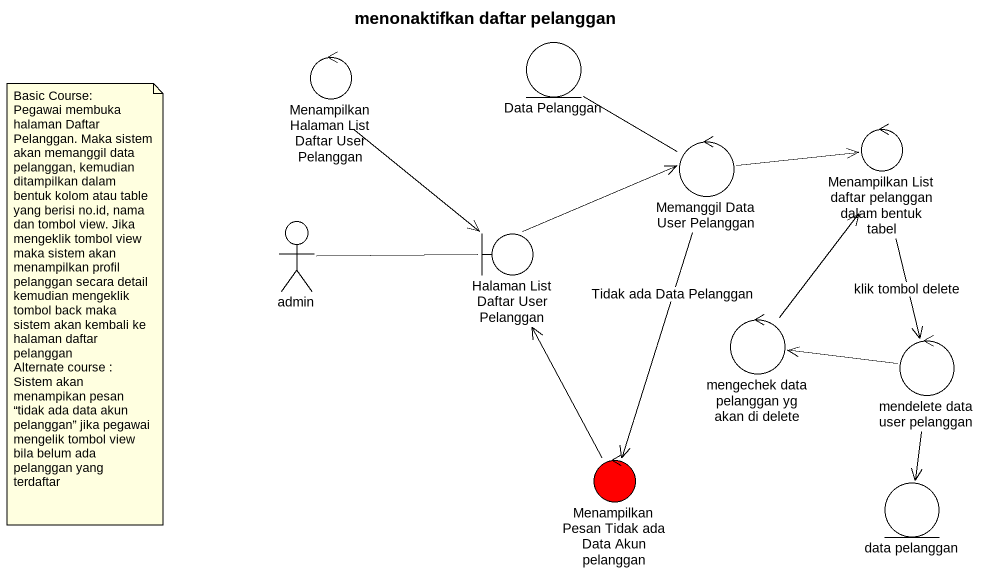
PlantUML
@startuml
title menonaktifkan daftar pelanggan
entity "Data Pelanggan" as Data_Pelanggan
control "Menampilkan Halaman List Daftar User Pelanggan" as Menampilkan_Halaman_List
control "Memanggil Data User Pelanggan" as Memanggil_Data_User
control "Menampilkan List daftar pelanggan dalam bentuk tabel" as Menampilkan_List_daftar
actor admin
boundary "Halaman List Daftar User Pelanggan" as Halaman_List_Daftar_User
control "mengechek data pelanggan yg akan di delete" as mengechek_data_pelanggan_yg
control "mendelete data user pelanggan" as mendelete_data_user
control "Menampilkan Pesan Tidak ada Data Akun pelanggan" as Menampilkan_Pesan_Tidak_ada #FF0000
entity "data pelanggan" as data_pelanggan
Data_Pelanggan -- Memanggil_Data_User
Menampilkan_Halaman_List --> Halaman_List_Daftar_User
Memanggil_Data_User -right-> Menampilkan_List_daftar
Memanggil_Data_User --> Menampilkan_Pesan_Tidak_ada : Tidak ada Data Pelanggan
Menampilkan_List_daftar --> mendelete_data_user : klik tombol delete
admin -right- Halaman_List_Daftar_User
Halaman_List_Daftar_User -right-> Memanggil_Data_User
mengechek_data_pelanggan_yg -up-> Menampilkan_List_daftar
mendelete_data_user -left-> mengechek_data_pelanggan_yg
mendelete_data_user --> data_pelanggan
Menampilkan_Pesan_Tidak_ada -up-> Halaman_List_Daftar_User
note as N1
  Basic Course:
  Pegawai membuka halaman Daftar Pelanggan. Maka sistem akan memanggil data pelanggan, kemudian ditampilkan dalam bentuk kolom atau table yang berisi no.id, nama dan tombol view. Jika mengeklik tombol view maka sistem akan menampilkan profil pelanggan secara detail kemudian mengeklik tombol back maka sistem akan kembali ke halaman daftar pelanggan
  Alternate course :
  Sistem akan menampikan pesan “tidak ada data akun pelanggan” jika pegawai mengelik tombol view bila belum ada pelanggan yang terdaftar
end note
@enduml
